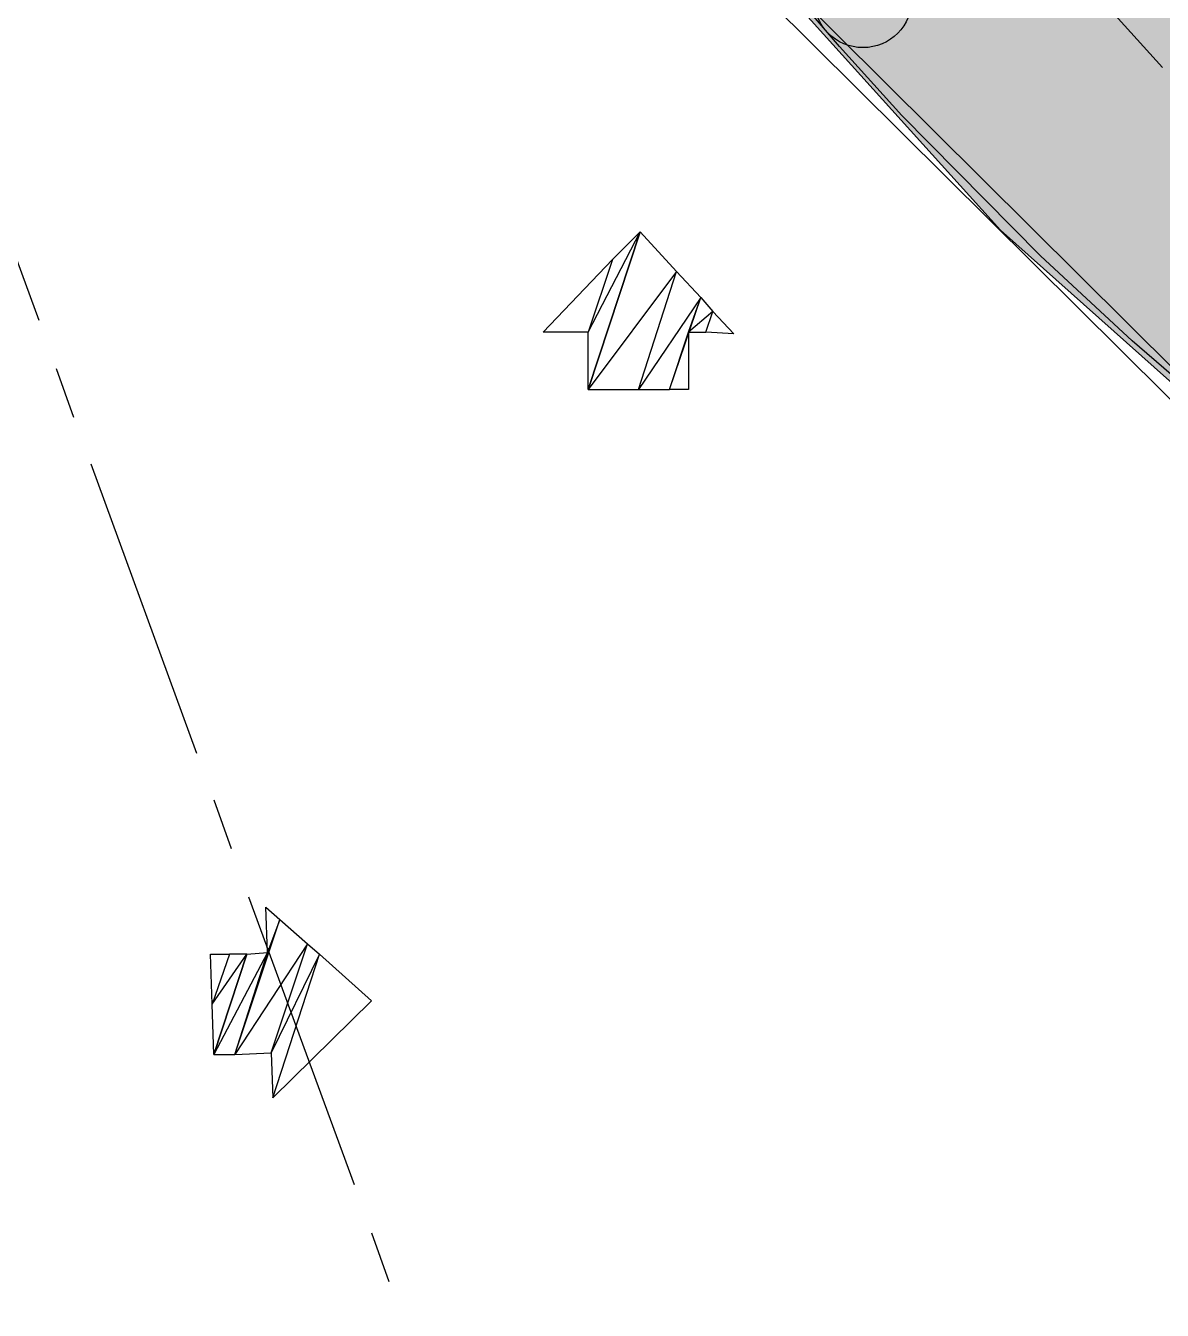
# Model space of a CAD drawing. Header units: metres. Extents: x 1 to 213, y 1 to 147.
# Drawn here: x 112.49 to 119.43, y 16.38 to 24.22 of the extents above; entities that cross this region are included whole.
import ezdxf

# ---------------------------------------------------------------- set-up
doc = ezdxf.new("R2010")
doc.units = ezdxf.units.M
doc.linetypes.add('DASHED', pattern=[1.524, 1.27, -0.254])
for name, color, linetype in [('00-BASE-ARQUITECTURA', 8, 'Continuous'), ('PJ-COPA-ADULTA', 8, 'DASHED'), ('PJ-GRAVILLA', 42, 'Continuous'), ('PJ-LIMITE-JARDIN', 7, 'Continuous'), ('PJ-RIEGO-SECTORES', 5, 'Continuous'), ('PJ-VISIBILIDAD', 1, 'DASHED')]:
    doc.layers.add(name, color=color, linetype=linetype)

msp = doc.modelspace()

# ---------------------------------------------------------------- hatches: boundary and pattern name
at = {"layer": 'PJ-GRAVILLA'}
h = msp.add_hatch(dxfattribs=at)
h.set_pattern_fill('GRAVEL', scale=0.03)
h.paths.add_polyline_path([(110.243, 40.0403), (114.2999, 39.9962), (114.5204, 39.908), (129.9104, 39.908), (129.9544, 39.8198), (129.6458, 39.467), (129.6458, 39.2465), (129.9544, 38.4969), (140.1409, 15.9632), (139.7881, 15.9191), (134.5406, 16.6687), (130.7482, 16.8892), (127.7055, 17.5507), (127.4409, 17.7271), (125.9857, 18.1239), (123.7367, 19.1382), (121.9729, 20.1524), (120.0767, 21.5194), (118.4451, 22.9746), (116.8135, 24.7826), (114.9614, 27.3844), (114.344, 28.5309), (113.3739, 30.6917), (110.9045, 37.4385), (111.1249, 37.7472), (111.5218, 37.9677), (111.5218, 38.4087), (111.3454, 38.6291), (111.169, 38.6732), (110.7722, 38.4969), (110.5076, 38.6732), (110.0225, 39.8639), (110.243, 40.0403)])

# ---------------------------------------------------------------- linework, layer by layer
at = {"layer": '00-BASE-ARQUITECTURA'}
for points in [[(119.8738, 21.7593), (119.2494, 22.2991), (118.6885, 22.8177), (117.8418, 23.6749), (117.4608, 24.0982), (116.8999, 24.7544), (115.9686, 25.9821), (115.196, 27.1568), (114.6139, 28.1728), (114.0953, 29.1782), (113.5979, 30.3107), (113.0899, 31.6653), (110.7827, 37.9836), (110.0525, 39.9626)], [(113.1688, 31.026), (114.8265, 27.4964), (117.0342, 24.3723), (119.7203, 21.7035), (122.8132, 19.5403), (126.2414, 17.9326), (129.9334, 16.9306), (133.8174, 16.5841)], [(113.308, 31.0769), (114.9545, 27.5711), (117.1474, 24.468), (119.8153, 21.8172), (122.8874, 19.6685), (126.2925, 18.0717), (129.9596, 17.0764), (133.8175, 16.7323)], [(111.9258, 24.1829), (112.5713, 22.4261)], [(116.466, 22.7224), (115.9263, 22.0027), (116.2438, 22.9658), (116.466, 22.7224)], [(115.9263, 22.0027), (116.2438, 22.9658), (115.9263, 22.0027)], [(116.2438, 22.9658), (115.9263, 22.0027), (116.2438, 22.9658)], [(116.2438, 22.9658), (116.0744, 22.7965), (115.9263, 22.352), (116.2438, 22.9658)], [(116.2438, 22.9658), (115.9263, 22.0027), (115.9263, 22.352), (116.2438, 22.9658)], [(116.0744, 22.7965), (115.9263, 22.352), (115.6511, 22.352), (116.0744, 22.7965)], [(116.2332, 22.0027), (116.466, 22.7224), (115.9263, 22.0027), (116.2332, 22.0027)], [(116.6142, 22.5637), (116.2332, 22.0027), (116.466, 22.7224), (116.6142, 22.5637)], [(116.4237, 22.0027), (116.6142, 22.5637), (116.2332, 22.0027), (116.4237, 22.0027)], [(116.6883, 22.479), (116.5401, 22.352), (116.6142, 22.5637), (116.6883, 22.479)], [(116.6459, 22.352), (116.6883, 22.479), (116.5401, 22.352), (116.6459, 22.352)], [(116.8152, 22.3414), (116.6459, 22.352), (116.6883, 22.479), (116.8152, 22.3414)], [(116.5401, 22.0027), (116.4237, 22.0027), (116.5401, 22.352), (116.5401, 22.0027)], [(112.6772, 22.1297), (112.783, 21.8334)], [(112.8888, 21.5477), (113.5344, 19.7802)], [(113.6403, 19.4945), (113.7461, 19.1982)], [(113.8519, 18.9018), (114.4975, 17.145)], [(114.0424, 18.7642), (113.9683, 18.5632), (113.9577, 18.8383), (114.0424, 18.7642)], [(114.2117, 18.6161), (113.7673, 17.9387), (114.0424, 18.7642), (114.2117, 18.6161)], [(113.9895, 17.9493), (114.2117, 18.6161), (113.7673, 17.9387), (113.9895, 17.9493)], [(114.2858, 18.5526), (113.9895, 17.9493), (114.2117, 18.6161), (114.2858, 18.5526)], [(113.7355, 18.5526), (113.6297, 18.2457), (113.6191, 18.5526), (113.7355, 18.5526)], [(113.8413, 18.5526), (113.7355, 18.5526), (113.6297, 18.2457), (113.8413, 18.5526)], [(113.8413, 18.5526), (113.6403, 17.9387), (113.6297, 18.2457), (113.8413, 18.5526)], [(113.7673, 17.9387), (113.9683, 18.5632), (113.6403, 17.9387), (113.7673, 17.9387)], [(113.9683, 18.5632), (113.6403, 17.9387), (113.8413, 18.5526), (113.9683, 18.5632)], [(114.0001, 17.6742), (114.2858, 18.5526), (113.9895, 17.9493), (114.0001, 17.6742)], [(114.6033, 18.2668), (114.0001, 17.6742), (114.2858, 18.5526), (114.6033, 18.2668)], [(114.6033, 16.8487), (114.7092, 16.5523)]]:
    msp.add_lwpolyline(points, dxfattribs=at)
at = {"layer": 'PJ-COPA-ADULTA'}
msp.add_circle((117.6049, 24.3903), 0.3, dxfattribs=at)
at = {"layer": 'PJ-LIMITE-JARDIN'}
msp.add_lwpolyline([(139.7881, 15.9191), (134.5406, 16.6687), (130.7482, 16.8892), (127.7055, 17.5507), (127.4409, 17.7271), (125.9857, 18.1239), (123.7367, 19.1382), (121.9729, 20.1524), (120.0767, 21.5194), (118.4451, 22.9746), (116.8135, 24.7826), (114.9614, 27.3844), (114.344, 28.5309), (113.3739, 30.6917), (110.9045, 37.4385), (111.1249, 37.7472), (111.5218, 37.9677), (111.5218, 38.4087), (111.3454, 38.6291), (111.169, 38.6732), (110.7722, 38.4969), (110.5076, 38.6732), (110.0225, 39.8639), (110.243, 40.0403)], dxfattribs=at)
at = {"layer": 'PJ-RIEGO-SECTORES'}
msp.add_lwpolyline([(139.7881, 15.9191), (134.5406, 16.6687), (130.7482, 16.8892), (127.7055, 17.5507), (127.4409, 17.7271), (125.9857, 18.1239), (123.7367, 19.1382), (121.9729, 20.1524), (120.0767, 21.5194), (118.4451, 22.9746), (116.8135, 24.7826), (114.9614, 27.3844), (114.344, 28.5309), (113.3739, 30.6917), (110.9045, 37.4385), (111.1249, 37.7472), (111.5218, 37.9677), (111.5218, 38.4087), (111.3454, 38.6291), (111.169, 38.6732), (110.7722, 38.4969), (110.5076, 38.6732), (110.0225, 39.8639), (110.243, 40.0403)], dxfattribs=at)
at = {"layer": 'PJ-VISIBILIDAD'}
msp.add_lwpolyline([(119.4336, 23.9689), (117.9071, 25.6605), (116.1526, 28.1251), (115.6006, 29.1503), (114.6715, 31.2196), (112.549, 37.0184), (112.6131, 37.0908), (112.6927, 37.2002), (112.7613, 37.3169), (112.8184, 37.4396), (112.8633, 37.5672), (112.8957, 37.6986), (112.9153, 37.8325), (112.9218, 37.9677), (112.9218, 38.4087), (112.9153, 38.5434), (112.9054, 38.6112), (112.9054, 38.6112), (114.0267, 38.599), (114.1263, 38.5646), (114.2557, 38.5332), (114.3875, 38.5143), (114.5204, 38.508), (128.4358, 38.508)], dxfattribs=at)

doc.saveas('drawing.dxf')
